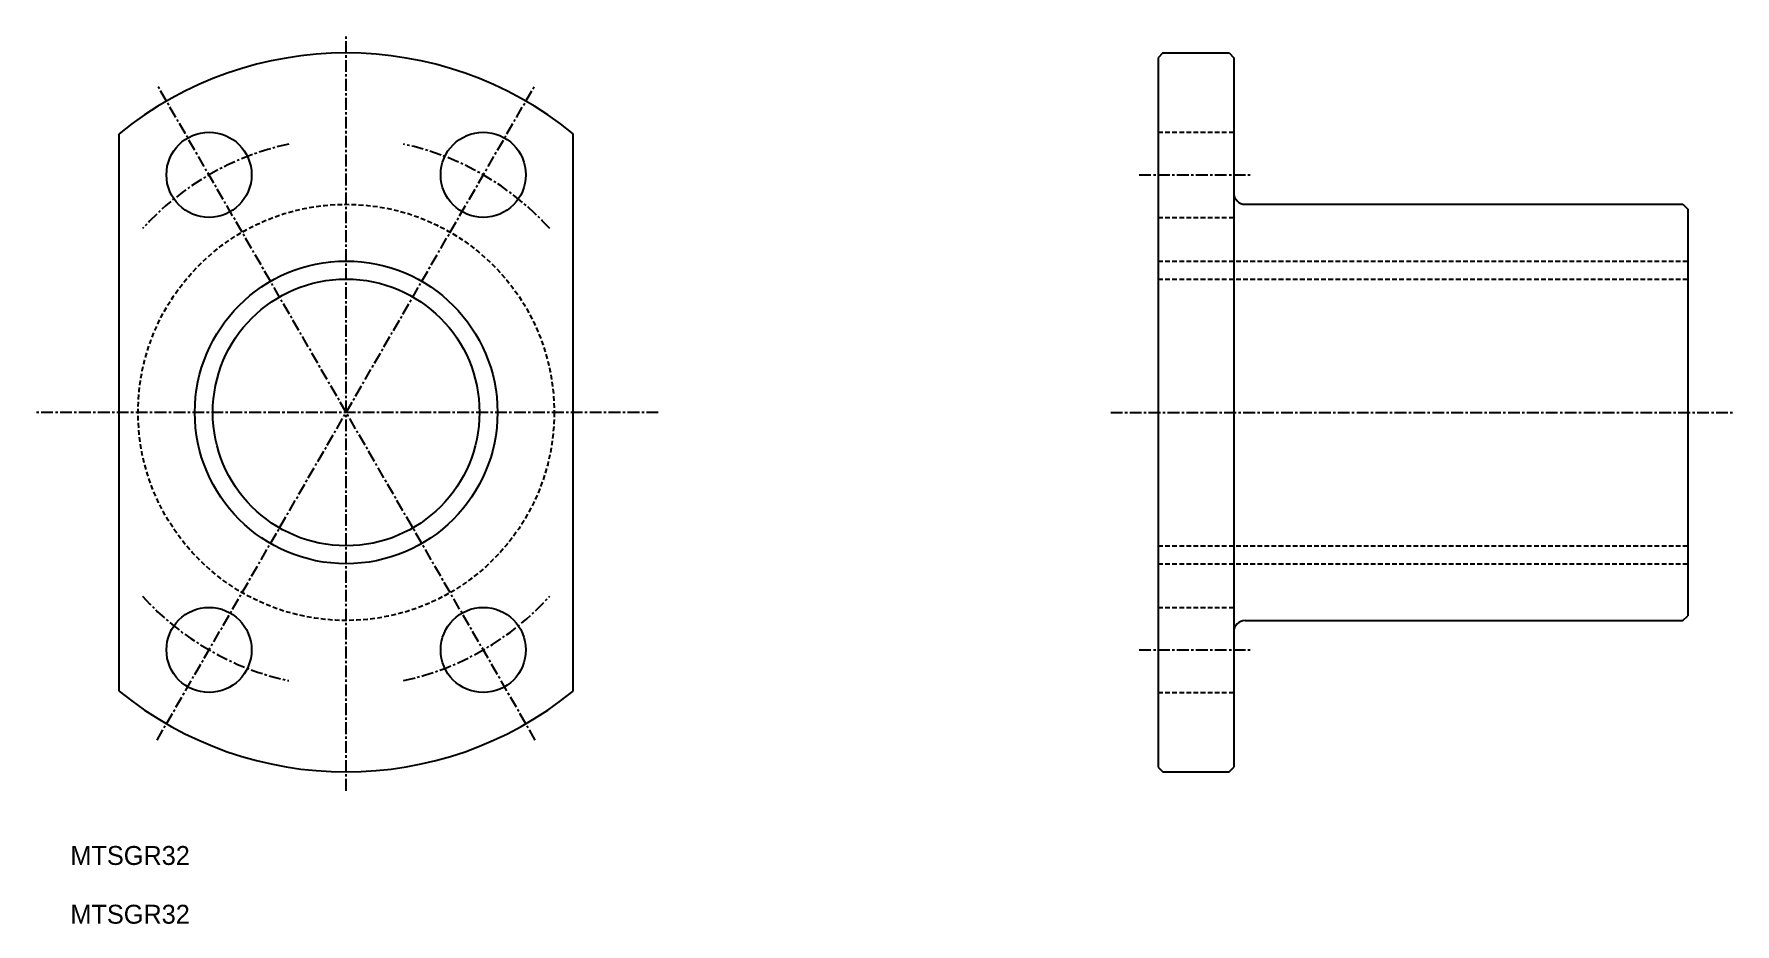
# Model space of a CAD drawing. Extents: x 84 to 264, y 29 to 123.
import ezdxf

# ---------------------------------------------------------------- set-up
doc = ezdxf.new("R2010")
doc.units = 0
doc.linetypes.add('CENTER', pattern=[2, 1.25, -0.25, 0.25, -0.25])
doc.linetypes.add('DASHED', pattern=[0.75, 0.5, -0.25])
doc.layers.get('0').update_dxf_attribs({"linetype": 'CONTINUOUS'})
doc.layers.add('CENTER', color=1, linetype='CENTER')

msp = doc.modelspace()

# ---------------------------------------------------------------- linework, layer by layer
at = {"color": 7, "linetype": 'CONTINUOUS'}
for p, q in [((203.06, 120.8), (202.56, 120.3)), ((203.06, 120.8), (210.06, 120.8)), ((210.06, 120.8), (210.56, 120.3)), ((202.56, 120.3), (202.56, 45.3)), ((210.56, 120.3), (210.56, 45.3)), ((92.71, 53.34), (92.71, 112.26)), ((140.71, 53.34), (140.71, 112.26)), ((211.76, 104.8), (258.06, 104.8)), ((258.06, 104.8), (258.56, 104.3)), ((258.56, 104.3), (258.56, 61.3)), ((202.56, 101.8), (202.56, 101.8)), ((258.06, 60.8), (258.56, 61.3)), ((211.76, 60.8), (258.06, 60.8)), ((202.56, 45.3), (203.06, 44.8)), ((210.06, 44.8), (210.56, 45.3)), ((203.06, 44.8), (210.06, 44.8))]:
    msp.add_line(p, q, dxfattribs=at)
at = {"color": 3, "linetype": 'DASHED'}
for p, q in [((202.56, 112.42), (210.56, 112.42)), ((202.56, 103.42), (210.56, 103.42)), ((202.56, 98.8), (258.56, 98.8)), ((202.56, 96.9), (258.56, 96.9)), ((202.56, 68.7), (258.56, 68.7)), ((202.56, 66.8), (258.56, 66.8)), ((202.56, 62.19), (210.56, 62.19)), ((202.56, 53.19), (210.56, 53.19))]:
    msp.add_line(p, q, dxfattribs=at)
at = {"color": 7, "linetype": 'CONTINUOUS'}
for centre, radius in [((102.21, 107.92), 4.5), ((131.21, 107.92), 4.5), ((116.71, 82.8), 14.1), ((102.21, 57.69), 4.5), ((131.21, 57.69), 4.5)]:
    msp.add_circle(centre, radius, dxfattribs=at)
at = {"color": 3, "linetype": 'DASHED'}
msp.add_circle((116.71, 82.8), 22, dxfattribs=at)
at = {"color": 3, "linetype": 'CONTINUOUS'}
msp.add_circle((116.71, 82.8), 16, dxfattribs=at)
at = {"color": 7, "linetype": 'CONTINUOUS'}
for centre, radius, start, end in [((116.71, 82.8), 38, 50.8333, 129.1667), ((211.76, 106), 1.2, 180, 270), ((211.76, 59.6), 1.2, 90, 180), ((116.71, 82.8), 38, 230.8333, 309.1667)]:
    msp.add_arc(centre, radius, start, end, dxfattribs=at)
at = {"layer": 'CENTER', "color": 1, "linetype": 'CENTER'}
for p, q in [((116.71, 42.8), (116.71, 122.8)), ((136.71, 48.16), (96.71, 117.44)), ((96.71, 48.16), (136.71, 117.44)), ((200.56, 107.92), (212.56, 107.92)), ((149.71, 82.8), (83.71, 82.8)), ((197.56, 82.8), (263.56, 82.8)), ((200.56, 57.69), (212.56, 57.69))]:
    msp.add_line(p, q, dxfattribs=at)
for start, end in [(102.0798, 137.9202), (42.0798, 77.9202), (222.0798, 257.9202), (282.0798, 317.9202)]:
    msp.add_arc((116.71, 82.8), 29, start, end, dxfattribs=at)

# ---------------------------------------------------------------- texts
at = {"color": 7, "linetype": 'CONTINUOUS'}
for p in [(87.55, 34.96), (87.55, 28.75)]:
    msp.add_text('MTSGR32', height=2, dxfattribs=at).set_placement(p)

doc.saveas('drawing.dxf')
